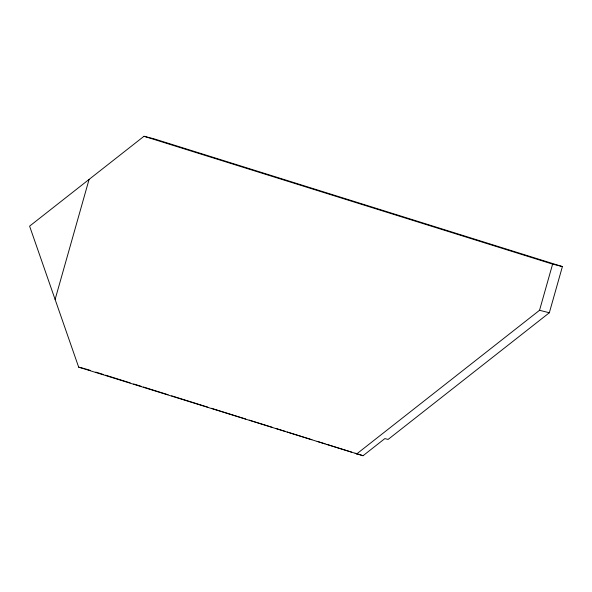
<?xml version="1.0" encoding="UTF-8"?>
<svg xmlns="http://www.w3.org/2000/svg" width="592" height="592" viewBox="0 0 592 592"><rect width="100%" height="100%" fill="white"/><g stroke="black" fill="none" stroke-linecap="round" stroke-linejoin="round"><path stroke-width="0.89" d="M55.108 299.463L89.081 179.413M356.525 454.071L539.541 310.289L552.61 264.113L562.4 266.585L549.332 312.761L388.1 439.427L384.837 438.598L363.051 455.722L78.662 367.144L29.6 226.144L143.989 136.278L153.779 138.75L562.4 266.585M539.541 310.289L549.332 312.761M78.662 367.144L85.189 368.794M143.989 136.278L552.61 264.113M86.069 369.068L90.48 370.451M95.771 372.102L103.711 374.588M105.48 375.143L130.173 382.869M133.703 383.971L141.643 386.45M143.405 387.005L168.106 394.731M171.636 395.833L207.799 407.148M211.329 408.258L245.732 419.018M249.262 420.12L272.194 427.298M275.724 428.401L285.425 431.435M287.187 431.99L311.888 439.715M317.179 441.366L325.119 443.852M326.88 444.407L351.581 452.133M355.111 453.235L363.051 455.722"/></g></svg>
